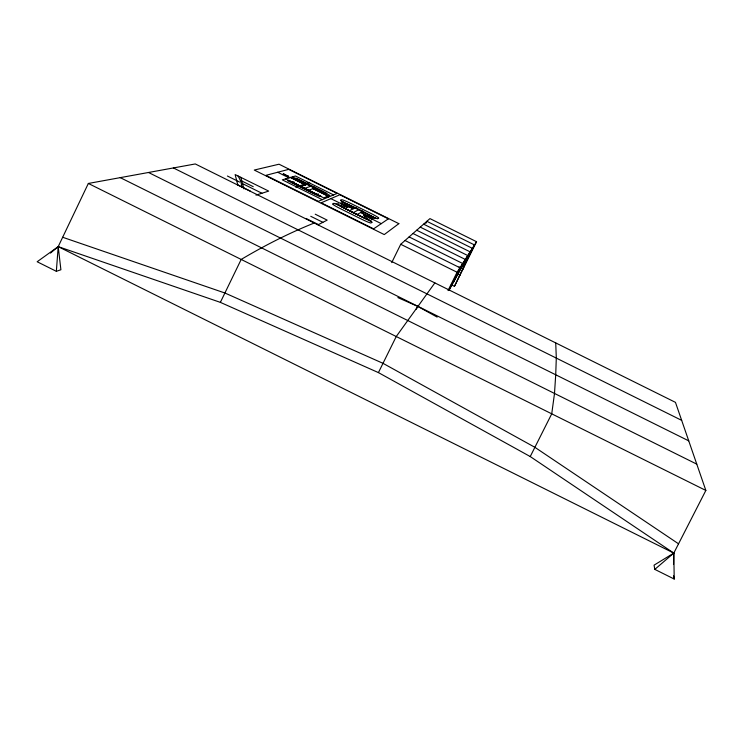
<?xml version="1.0" encoding="UTF-8"?>
<svg xmlns="http://www.w3.org/2000/svg" width="743" height="743" viewBox="0 0 743 743"><rect width="100%" height="100%" fill="white"/><g stroke="black" fill="none" stroke-linecap="round" stroke-linejoin="round"><path stroke-width="1.11" d="M673.529 564.494L673.799 553.098L705.85 490.445L675.461 402.362L195.279 163.952L88.343 183.456L58.205 246.63L56.347 271.316L37.15 261.75L58.205 246.63L220.365 302.364L378.419 372.596L530.233 456.555L673.799 553.098L674.217 579.048L654.806 569.379L654.054 565.163L673.799 553.098L58.205 246.63L50.468 253.094M451.289 284.773L454.4 286.324L455.05 285.238L472.353 248.32L423.621 224.154M220.365 302.364L241.187 259.437C264.592 245.534 288.953 233.126 314.243 223.011M391.71 262.613L400.728 244.289L429.937 218.6L476.56 241.716L462.778 269.523M425.841 223.364L426.853 221.312L474.508 244.949L464.858 264.406M378.419 372.596L396.242 336.523L434.859 282.897M417.965 306.357L416.071 309.311M449.116 290.197L465.229 260.635L466.966 259.214L462.74 269.635L454.4 286.324M448.02 290.578L457.094 272.263L476.56 241.716M456.741 275.477L462.685 263.486L409.114 236.915M453.49 282.015L467.746 255.546L416.712 230.228M466.102 259.92L470.105 251.849L420.25 227.117M530.233 456.555L551.733 413.823L554.482 393.651L555.718 374.778L556.303 357.931L555.727 342.913M353.334 208.709L348.263 206.665L347.055 207.269L334.211 203.461L332.567 203.851A9.826 0.827 26.1 0 0 340.405 208.672L361.488 219.129A9.817 0.827 26.1 0 0 371.119 222.984L371.806 222.12L363.903 215.637L365.017 214.987L360.857 212.442M456.611 275.718L448.856 290.169L459.954 267.768L405.028 240.509M364.859 215.071A9.613 0.789 26.2 0 1 365.825 215.219L377.314 218.6L378.679 218.145A9.445 0.762 26.1 0 0 371.008 213.492L350.891 203.508A9.445 0.762 26.1 0 0 341.585 199.737L340.647 200.322L347.77 206.257A9.613 0.789 26.1 0 1 348.086 206.749L348.263 206.665M462.192 266.756L464.069 265.065M654.806 569.379L673.799 553.098M371.286 219.993L370.116 220.727L353.111 212.73L336.969 204.279L338.334 203.638M373.59 218.553L374.723 217.838L358.934 209.582L342.337 201.771L341.018 202.384M365.705 218.721L341.028 206.47M370.729 215.684L361.423 210.817M363.243 211.718L354.634 207.446M357.197 214.495L362.426 211.569M361.182 210.947L361.665 210.687M353.111 212.73L358.934 209.582M356.203 208.477L356.696 208.216M349.535 210.696L354.959 207.864M318.013 224.823L327.171 220.123L315.236 214.198M346.665 203.74L356.454 208.346M293.922 181.766L291.962 182.388L316.639 194.629L318.413 193.942M321.728 192.641L323.446 191.973L313.927 187.245M308.438 190.301L314.874 187.97M313.63 187.347L314.215 187.134M292.287 182.286L304.305 188.508L311.438 186.01L323.168 192.084M56.347 271.316L60.898 269.755L58.205 246.63M308.651 184.877L309.255 184.673M300.785 186.502L307.407 184.264M295.714 187.134L309.673 182.472M255.982 195.13L268.697 191.1L235.141 174.559L237.816 185.007M297.441 180.577L299.002 180.094M299.113 180.15L308.958 184.775M283.222 173.964L288.813 176.444L283.315 174.038M341.362 203.452L342.412 203.944L341.371 203.461M368.909 217.142L368.491 216.659L372.067 218.776M344.278 205.096L343.21 204.585L343.805 204.659M344.018 204.966L347.362 206.285L346.582 205.969M344.65 205.003L345.597 205.207L342.151 203.796M370.738 218.098L372.067 218.767M369.605 217.727L368.751 217.327L369.615 217.569M62.672 237.268L224.897 293.002L383.007 363.327L534.895 447.314L678.545 543.811M347.631 206.136L353.538 208.607M369.512 217.736L366.336 215.795L366.968 216.185M283.807 174.206L283.956 174.345M397.858 297.581L417.91 306.478L437.153 317.103M342.059 203.823L342.737 204.102M304.305 188.508L316.936 194.517M299.123 180.15L311.438 186.01M284.207 174.131L284.318 174.187M413.006 233.488L465.276 259.418L461.087 267.879L459.035 266.867M333.588 194.926L295.435 175.998L282.312 179.843L322.276 199.672M292.482 176.862L329.799 195.372L323.744 197.889L285.488 178.914M341.808 201.334L375.586 218.098M290.652 177.401L305.67 184.849M313.184 188.573L328.211 196.031M361.061 212.331L366.067 215.284M290.383 177.475L305.419 184.933M312.933 188.666L327.979 196.133M277.696 172.255L289.027 177.874M326.809 196.616L328.062 197.239M330.867 198.632L347.659 206.972M364.469 215.303L381.27 223.643M173.388 167.937L681.675 420.362M696.776 464.143L120.245 177.633M336.05 204L370.683 221.191M400.728 244.289L457.094 272.263M456.871 273.656L459.973 275.189M241.178 180.688L253.242 186.679M310.75 216.297L322.889 222.324M227.414 176.026L239.59 182.063M242.515 183.614L261.917 193.245M306.097 218.461L318.459 224.59M238.15 185.053L250.512 191.192M148.489 172.478L688.752 440.868M88.343 183.456L705.85 490.445M240.769 177.233L243.955 188.88M673.52 575.825L674.217 579.048M377.899 218.637A9.483 0.771 26.1 0 1 376.97 218.498M340.963 200.638A9.483 0.771 26.1 0 1 340.666 200.164M333.551 203.406A9.78 0.817 26.1 0 1 334.582 203.563M371.593 221.934A9.78 0.817 26.1 0 1 371.946 222.454M364.414 216.046A9.65 0.799 26.2 0 1 364.07 215.535M347.232 207.186A9.65 0.789 26.1 0 1 346.229 207.028M237.955 175.896A1115.243 94.64 23.8 0 1 241.568 186.734M398.852 223.652L384.261 234.584L254.245 170.054L279.034 164.212L398.852 223.652M388.348 218.841L373.627 228.835L321.18 202.811L339.82 194.768L388.348 218.841M337.127 193.431L318.264 201.362L265.864 175.357L288.646 169.376L337.127 193.431M320.735 196.115L319.62 196.57L287.606 180.688L288.869 180.308L320.735 196.115M326.744 193.356L325.805 193.737L295.268 178.58L296.318 178.264L326.744 193.356M371.063 218.256L371.732 218.628L371.082 218.266"/></g></svg>
